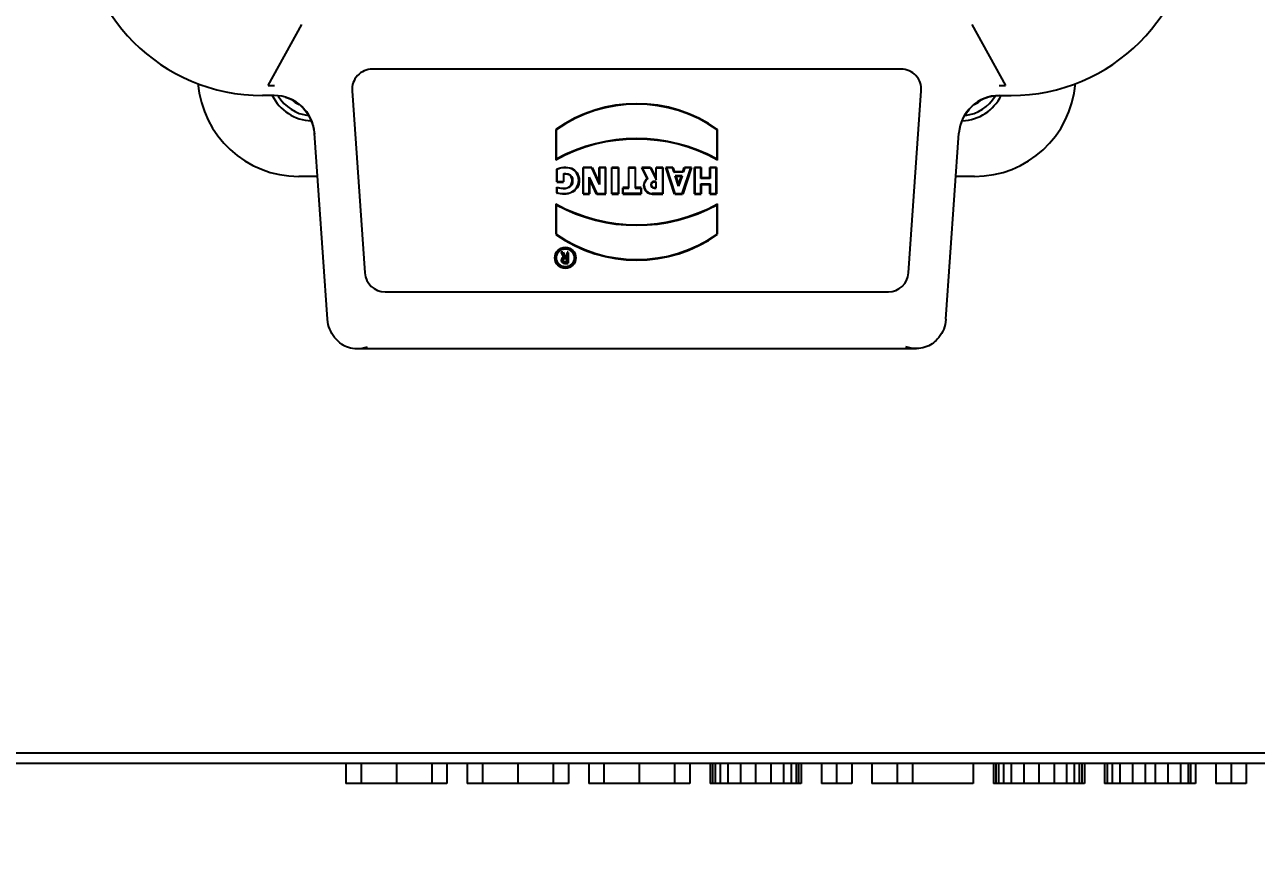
# Model space of a CAD drawing. Header units: millimetres. Extents: x 5828 to 7155, y 123 to 421.
# Drawn here: x 6515.302 to 6518.346, y 227.449 to 229.474 of the extents above; entities that cross this region are included whole.
import ezdxf

# ---------------------------------------------------------------- set-up
doc = ezdxf.new("R2010")
doc.units = ezdxf.units.MM
doc.layers.add('外形图', color=7, linetype='Continuous')
doc.layers.add('尺寸标注', color=7, linetype='Continuous')
doc.styles.add('微软雅黑', font='msyh.ttc', dxfattribs={"height": 2})
doc.dimstyles.new('尺寸标注_1_20比例', dxfattribs={"dimtxt": 1.5, "dimasz": 1.25, "dimexe": 0.5, "dimexo": 0.4, "dimgap": 0.5, "dimtad": 1, "dimdec": 1, "dimlfac": 20, "dimdsep": 46, "dimtxsty": '微软雅黑', "dimcen": 0.09, "dimadec": 0, "dimazin": 0, "dimtp": 0.01, "dimtm": 0.01, "dimtfac": 1, "dimtdec": 1, "dimtofl": 0, "dimtmove": 0, "dimatfit": 3, "dimfxl": 1, "dimtolj": 1, "dimarcsym": 0})

# ---------------------------------------------------------------- blocks, each defined once
blk = doc.blocks.new('*D1060')
at = {"layer": 'Defpoints', "color": 0}
for p in [(6511.7396, 231.3231), (6522.9899, 231.2412), (6511.7396, 221.9691)]:
    blk.add_point(p, dxfattribs=at)
at = {"layer": '尺寸标注', "color": 0, "linetype": 'Continuous', "lineweight": -2}
for p, q in [((6511.7396, 230.9231), (6511.7396, 221.4691)), ((6522.9899, 230.8412), (6522.9899, 221.4691)), ((6521.7399, 221.9691), (6512.9896, 221.9691))]:
    blk.add_line(p, q, dxfattribs=at)
at = {"layer": '尺寸标注', "color": 0}
for points in [[(6512.9896, 222.1775), (6512.9896, 221.7608), (6511.7396, 221.9691)], [(6521.7399, 221.7608), (6521.7399, 222.1775), (6522.9899, 221.9691)]]:
    blk.add_solid(points, dxfattribs=at)
at = {"layer": '尺寸标注', "color": 0, "insert": (6517.3647, 223.555), "char_height": 2, "attachment_point": 5, "style": '微软雅黑'}
blk.add_mtext('\\A1;\\A1;{\\H1.05x;225}', dxfattribs=at)

msp = doc.modelspace()

# ---------------------------------------------------------------- linework, layer by layer
at = {"layer": '外形图', "color": 0, "linetype": 'Continuous'}
for p, q in [((6515.9036, 229.3237), (6515.9868, 229.4737)), ((6517.6426, 229.4737), (6517.7258, 229.3237)), ((6517.4681, 229.3637), (6516.1613, 229.3637)), ((6515.9036, 229.3237), (6515.9194, 229.3237)), ((6517.7101, 229.3237), (6517.7258, 229.3237)), ((6515.9187, 229.2987), (6515.8897, 229.2987)), ((6515.947, 229.2944), (6515.9496, 229.2936)), ((6516.1114, 229.3102), (6516.1429, 228.8602)), ((6517.4865, 228.8602), (6517.518, 229.3102)), ((6517.7107, 229.2987), (6517.7397, 229.2987)), ((6515.972, 229.2829), (6515.9761, 229.2801)), ((6517.649, 229.2768), (6517.6531, 229.28)), ((6516.0163, 229.2163), (6516.0176, 229.2094)), ((6516.0176, 229.2094), (6516.0185, 229.2033)), ((6516.0506, 228.7462), (6516.0185, 229.2057)), ((6516.6147, 229.2148), (6516.6147, 229.1393)), ((6516.616, 229.2141), (6516.616, 229.1415)), ((6517.0147, 229.2144), (6517.0134, 229.2144)), ((6517.0134, 229.1415), (6517.0134, 229.2141)), ((6517.0147, 229.1393), (6517.0147, 229.2144)), ((6517.5788, 228.7462), (6517.6109, 229.2057)), ((6517.6111, 229.205), (6517.6121, 229.2114)), ((6517.6121, 229.2114), (6517.6134, 229.2179)), ((6516.6167, 229.1163), (6516.6167, 229.085)), ((6516.618, 229.085), (6516.618, 229.1156)), ((6516.6815, 229.1205), (6516.6815, 229.0558)), ((6516.7039, 229.1212), (6516.6822, 229.1212)), ((6516.6828, 229.1205), (6516.6822, 229.1205)), ((6516.6822, 229.1205), (6516.6822, 229.1199)), ((6516.7035, 229.1199), (6516.6828, 229.1199)), ((6516.6828, 229.1199), (6516.6828, 229.0565)), ((6516.7041, 229.1206), (6516.7033, 229.1202)), ((6516.7228, 229.0784), (6516.7035, 229.1199)), ((6516.7039, 229.1199), (6516.7039, 229.1208)), ((6516.7043, 229.1212), (6516.7215, 229.0843)), ((6516.7215, 229.1205), (6516.7215, 229.0843)), ((6516.738, 229.1212), (6516.7222, 229.1212)), ((6516.7228, 229.1205), (6516.7222, 229.1205)), ((6516.7222, 229.1205), (6516.7222, 229.1199)), ((6516.7374, 229.1199), (6516.7228, 229.1199)), ((6516.7228, 229.1199), (6516.7228, 229.0784)), ((6516.738, 229.1205), (6516.7374, 229.1205)), ((6516.7374, 229.0565), (6516.7374, 229.1199)), ((6516.738, 229.1199), (6516.738, 229.1205)), ((6516.7387, 229.0558), (6516.7387, 229.1205)), ((6516.7523, 229.1205), (6516.7523, 229.0558)), ((6516.7696, 229.1212), (6516.753, 229.1212)), ((6516.7536, 229.1205), (6516.753, 229.1205)), ((6516.753, 229.1205), (6516.753, 229.1199)), ((6516.7536, 229.1199), (6516.769, 229.1199)), ((6516.7536, 229.0565), (6516.7536, 229.1199)), ((6516.7696, 229.1205), (6516.769, 229.1205)), ((6516.769, 229.1199), (6516.769, 229.0565)), ((6516.7696, 229.1199), (6516.7696, 229.1205)), ((6516.7703, 229.0558), (6516.7703, 229.1205)), ((6516.7941, 229.1205), (6516.7941, 229.0705)), ((6516.8114, 229.1212), (6516.7948, 229.1212)), ((6516.7954, 229.1205), (6516.7948, 229.1205)), ((6516.7948, 229.1205), (6516.7948, 229.1199)), ((6516.7954, 229.1199), (6516.8108, 229.1199)), ((6516.7954, 229.0698), (6516.7954, 229.1199)), ((6516.8114, 229.1205), (6516.8108, 229.1205)), ((6516.8108, 229.1199), (6516.8108, 229.0698)), ((6516.8114, 229.1199), (6516.8114, 229.1205)), ((6516.8121, 229.0705), (6516.8121, 229.1205)), ((6516.8487, 229.1212), (6516.8271, 229.1212)), ((6516.8271, 229.1212), (6516.8292, 229.1199)), ((6516.8409, 229.0936), (6516.8271, 229.1212)), ((6516.8292, 229.1199), (6516.8483, 229.1199)), ((6516.8426, 229.0931), (6516.8292, 229.1199)), ((6516.849, 229.1206), (6516.8481, 229.1202)), ((6516.8483, 229.1199), (6516.8632, 229.09)), ((6516.8487, 229.1199), (6516.8487, 229.1208)), ((6516.8491, 229.1212), (6516.8495, 229.1203)), ((6516.8495, 229.1203), (6516.8619, 229.0958)), ((6516.8619, 229.1205), (6516.8619, 229.0959)), ((6516.8792, 229.1212), (6516.8626, 229.1212)), ((6516.8632, 229.1205), (6516.8626, 229.1205)), ((6516.8626, 229.1205), (6516.8626, 229.1199)), ((6516.8632, 229.1199), (6516.8786, 229.1199)), ((6516.8632, 229.09), (6516.8632, 229.1199)), ((6516.8792, 229.1205), (6516.8786, 229.1205)), ((6516.8786, 229.1199), (6516.8786, 229.0565)), ((6516.8792, 229.1199), (6516.8792, 229.1205)), ((6516.8799, 229.0558), (6516.8799, 229.1205)), ((6516.9038, 229.1212), (6516.8863, 229.1212)), ((6516.8863, 229.1212), (6516.8881, 229.1199)), ((6516.9083, 229.0552), (6516.8863, 229.1212)), ((6516.9034, 229.1199), (6516.8881, 229.1199)), ((6516.8881, 229.1199), (6516.9093, 229.0565)), ((6516.904, 229.1206), (6516.9032, 229.1203)), ((6516.907, 229.1091), (6516.9034, 229.1199)), ((6516.9038, 229.1199), (6516.9038, 229.1207)), ((6516.9043, 229.1212), (6516.9079, 229.1104)), ((6516.9292, 229.1104), (6516.9074, 229.1104)), ((6516.9274, 229.0565), (6516.9485, 229.1199)), ((6516.9503, 229.1212), (6516.9283, 229.0552)), ((6516.9287, 229.1104), (6516.9323, 229.1212)), ((6516.9333, 229.1199), (6516.9297, 229.1091)), ((6516.9334, 229.1203), (6516.9326, 229.1206)), ((6516.9503, 229.1212), (6516.9328, 229.1212)), ((6516.9328, 229.1207), (6516.9328, 229.1199)), ((6516.9485, 229.1199), (6516.9333, 229.1199)), ((6516.9485, 229.1199), (6516.9503, 229.1212)), ((6516.9567, 229.1205), (6516.9567, 229.0558)), ((6516.9741, 229.1212), (6516.9574, 229.1212)), ((6516.958, 229.1205), (6516.9574, 229.1205)), ((6516.9574, 229.1205), (6516.9574, 229.1199)), ((6516.9734, 229.1199), (6516.958, 229.1199)), ((6516.958, 229.1199), (6516.958, 229.0565)), ((6516.9741, 229.1205), (6516.9734, 229.1205)), ((6516.9734, 229.0938), (6516.9734, 229.1199)), ((6516.9741, 229.1199), (6516.9741, 229.1205)), ((6516.9747, 229.0945), (6516.9747, 229.1205)), ((6516.9947, 229.1205), (6516.9947, 229.0945)), ((6517.0121, 229.1212), (6516.9954, 229.1212)), ((6516.996, 229.1205), (6516.9954, 229.1205)), ((6516.9954, 229.1205), (6516.9954, 229.1199)), ((6517.0114, 229.1199), (6516.996, 229.1199)), ((6516.996, 229.1199), (6516.996, 229.0938)), ((6517.0121, 229.1205), (6517.0114, 229.1205)), ((6517.0114, 229.0565), (6517.0114, 229.1199)), ((6517.0121, 229.1199), (6517.0121, 229.1205)), ((6517.0127, 229.0558), (6517.0127, 229.1205)), ((6516.026, 229.0987), (6515.9795, 229.0987)), ((6516.634, 229.0856), (6516.6174, 229.0856)), ((6516.6174, 229.0843), (6516.634, 229.0843)), ((6516.6334, 229.1055), (6516.6344, 229.1056)), ((6516.6334, 229.1049), (6516.6334, 229.085)), ((6516.6346, 229.1049), (6516.6347, 229.1043)), ((6516.6347, 229.085), (6516.6347, 229.1049)), ((6516.6524, 229.0981), (6516.6535, 229.0987)), ((6516.6974, 229.0971), (6516.7163, 229.0565)), ((6516.6974, 229.0971), (6516.6987, 229.0912)), ((6516.6974, 229.0565), (6516.6974, 229.0971)), ((6516.7155, 229.0552), (6516.6987, 229.0912)), ((6516.6987, 229.0558), (6516.6987, 229.0912)), ((6516.7228, 229.0784), (6516.7215, 229.0843)), ((6516.8409, 229.0936), (6516.8415, 229.0932)), ((6516.8415, 229.0932), (6516.8418, 229.0934)), ((6516.8419, 229.0929), (6516.8421, 229.0928)), ((6516.8626, 229.0865), (6516.8577, 229.0865)), ((6516.8577, 229.0852), (6516.8626, 229.0852)), ((6516.8627, 229.092), (6516.8619, 229.0956)), ((6516.8619, 229.0858), (6516.8619, 229.0705)), ((6516.8632, 229.09), (6516.8627, 229.092)), ((6516.8632, 229.0705), (6516.8632, 229.0858)), ((6516.9068, 229.1095), (6516.9072, 229.1096)), ((6516.9297, 229.1091), (6516.907, 229.1091)), ((6516.9074, 229.1099), (6516.9074, 229.1097)), ((6516.9074, 229.1097), (6516.9076, 229.1098)), ((6516.9074, 229.1095), (6516.9074, 229.1091)), ((6516.9268, 229.1005), (6516.9098, 229.1005)), ((6516.9116, 229.0992), (6516.9098, 229.1005)), ((6516.9183, 229.075), (6516.9098, 229.1005)), ((6516.9116, 229.0992), (6516.925, 229.0992)), ((6516.9116, 229.0992), (6516.9183, 229.0792)), ((6516.9268, 229.1005), (6516.9183, 229.075)), ((6516.9183, 229.0792), (6516.925, 229.0992)), ((6516.925, 229.0992), (6516.9268, 229.1005)), ((6516.929, 229.1098), (6516.9292, 229.1097)), ((6516.9292, 229.1097), (6516.9292, 229.1099)), ((6516.9292, 229.1091), (6516.9292, 229.1095)), ((6516.9294, 229.1096), (6516.9298, 229.1095)), ((6516.996, 229.0938), (6516.9734, 229.0938)), ((6516.9734, 229.0805), (6516.996, 229.0805)), ((6516.9734, 229.0565), (6516.9734, 229.0805)), ((6516.9954, 229.0952), (6516.9741, 229.0952)), ((6516.9747, 229.0558), (6516.9747, 229.0798)), ((6516.9947, 229.0798), (6516.9947, 229.0558)), ((6516.996, 229.0805), (6516.996, 229.0565)), ((6517.6496, 229.0987), (6517.6035, 229.0987)), ((6516.6167, 229.0723), (6516.6167, 229.0584)), ((6516.6171, 229.0584), (6516.6174, 229.0584)), ((6516.6174, 229.0584), (6516.6173, 229.0582)), ((6516.6176, 229.059), (6516.6174, 229.0586)), ((6516.6176, 229.0584), (6516.618, 229.0584)), ((6516.618, 229.0584), (6516.618, 229.0706)), ((6516.6822, 229.0565), (6516.6822, 229.0558)), ((6516.6822, 229.0558), (6516.6828, 229.0558)), ((6516.6822, 229.0552), (6516.698, 229.0552)), ((6516.6828, 229.0565), (6516.6974, 229.0565)), ((6516.6974, 229.0558), (6516.698, 229.0558)), ((6516.698, 229.0558), (6516.698, 229.0565)), ((6516.7157, 229.0557), (6516.7165, 229.0561)), ((6516.7159, 229.0565), (6516.7159, 229.0555)), ((6516.7159, 229.0552), (6516.738, 229.0552)), ((6516.7163, 229.0565), (6516.7374, 229.0565)), ((6516.7374, 229.0558), (6516.738, 229.0558)), ((6516.738, 229.0558), (6516.738, 229.0565)), ((6516.753, 229.0565), (6516.753, 229.0558)), ((6516.753, 229.0558), (6516.7536, 229.0558)), ((6516.753, 229.0552), (6516.7696, 229.0552)), ((6516.769, 229.0565), (6516.7536, 229.0565)), ((6516.769, 229.0558), (6516.7696, 229.0558)), ((6516.7696, 229.0558), (6516.7696, 229.0565)), ((6516.7799, 229.0705), (6516.7799, 229.0558)), ((6516.7948, 229.0712), (6516.7806, 229.0712)), ((6516.7812, 229.0705), (6516.7806, 229.0705)), ((6516.7806, 229.0705), (6516.7806, 229.0698)), ((6516.7806, 229.0565), (6516.7806, 229.0558)), ((6516.7806, 229.0558), (6516.7812, 229.0558)), ((6516.7806, 229.0552), (6516.8256, 229.0552)), ((6516.7812, 229.0698), (6516.7954, 229.0698)), ((6516.7812, 229.0565), (6516.7812, 229.0698)), ((6516.825, 229.0565), (6516.7812, 229.0565)), ((6516.8108, 229.0698), (6516.825, 229.0698)), ((6516.8256, 229.0712), (6516.8114, 229.0712)), ((6516.8256, 229.0705), (6516.825, 229.0705)), ((6516.825, 229.0698), (6516.825, 229.0565)), ((6516.825, 229.0558), (6516.8256, 229.0558)), ((6516.8256, 229.0698), (6516.8256, 229.0705)), ((6516.8256, 229.0558), (6516.8256, 229.0565)), ((6516.8263, 229.0558), (6516.8263, 229.0705)), ((6516.8786, 229.0565), (6516.853, 229.0565)), ((6516.853, 229.0552), (6516.8792, 229.0552)), ((6516.8577, 229.0712), (6516.8619, 229.0712)), ((6516.8577, 229.0698), (6516.8626, 229.0698)), ((6516.8786, 229.0558), (6516.8792, 229.0558)), ((6516.8792, 229.0558), (6516.8792, 229.0565)), ((6516.9086, 229.0558), (6516.9094, 229.056)), ((6516.9088, 229.0565), (6516.9088, 229.0556)), ((6516.9088, 229.0552), (6516.9278, 229.0552)), ((6516.9093, 229.0565), (6516.9274, 229.0565)), ((6516.9183, 229.075), (6516.9183, 229.0792)), ((6516.9272, 229.056), (6516.928, 229.0558)), ((6516.9278, 229.0556), (6516.9278, 229.0565)), ((6516.9574, 229.0565), (6516.9574, 229.0558)), ((6516.9574, 229.0558), (6516.958, 229.0558)), ((6516.9574, 229.0552), (6516.9741, 229.0552)), ((6516.958, 229.0565), (6516.9734, 229.0565)), ((6516.9734, 229.0558), (6516.9741, 229.0558)), ((6516.9741, 229.0792), (6516.9954, 229.0792)), ((6516.9741, 229.0558), (6516.9741, 229.0565)), ((6516.9954, 229.0565), (6516.9954, 229.0558)), ((6516.9954, 229.0558), (6516.996, 229.0558)), ((6516.9954, 229.0552), (6517.0121, 229.0552)), ((6516.996, 229.0565), (6517.0114, 229.0565)), ((6517.0114, 229.0558), (6517.0121, 229.0558)), ((6517.0121, 229.0558), (6517.0121, 229.0565)), ((6516.6147, 229.0312), (6516.6147, 228.956)), ((6516.616, 229.0289), (6516.616, 228.9564)), ((6517.0134, 228.9564), (6517.0134, 229.0289)), ((6517.0147, 228.9557), (6517.0147, 229.0312)), ((6516.6147, 228.956), (6516.616, 228.956)), ((6516.6322, 228.9119), (6516.6282, 228.9119)), ((6516.6303, 228.9106), (6516.6282, 228.9119)), ((6516.6343, 228.8997), (6516.6282, 228.9119)), ((6516.6318, 228.9106), (6516.6303, 228.9106)), ((6516.6303, 228.9106), (6516.6363, 228.8986)), ((6516.6325, 228.9114), (6516.6317, 228.9109)), ((6516.6378, 228.8986), (6516.6318, 228.9106)), ((6516.6322, 228.9106), (6516.6322, 228.9115)), ((6516.6327, 228.9119), (6516.6386, 228.8999)), ((6516.6428, 228.8972), (6516.6362, 228.8972)), ((6516.6377, 228.8989), (6516.638, 228.8991)), ((6516.6435, 228.8986), (6516.6378, 228.8986)), ((6516.6428, 228.8999), (6516.6382, 228.8999)), ((6516.6382, 228.8995), (6516.6382, 228.8992)), ((6516.6382, 228.8992), (6516.6385, 228.8994)), ((6516.6382, 228.8989), (6516.6382, 228.8986)), ((6516.6422, 228.9112), (6516.6422, 228.8992)), ((6516.6455, 228.9119), (6516.6428, 228.9119)), ((6516.6435, 228.9112), (6516.6428, 228.9112)), ((6516.6428, 228.9112), (6516.6428, 228.9106)), ((6516.6428, 228.8986), (6516.6428, 228.8989)), ((6516.6449, 228.9106), (6516.6435, 228.9106)), ((6516.6435, 228.9106), (6516.6435, 228.8986)), ((6516.6455, 228.9112), (6516.6449, 228.9112)), ((6516.6449, 228.8852), (6516.6449, 228.9106)), ((6516.6455, 228.9106), (6516.6455, 228.9112)), ((6516.6462, 228.8846), (6516.6462, 228.9112)), ((6516.6362, 228.8959), (6516.6428, 228.8959)), ((6516.6428, 228.8879), (6516.6362, 228.8879)), ((6516.6362, 228.8866), (6516.6428, 228.8866)), ((6516.6362, 228.8852), (6516.6449, 228.8852)), ((6516.6362, 228.8839), (6516.6455, 228.8839)), ((6516.6422, 228.8879), (6516.6422, 228.8959)), ((6516.6435, 228.8872), (6516.6435, 228.8966)), ((6516.6449, 228.8846), (6516.6455, 228.8846)), ((6516.6455, 228.8846), (6516.6455, 228.8852)), ((6516.1928, 228.8137), (6517.4367, 228.8137)), ((6516.0513, 228.7386), (6516.0506, 228.7462)), ((6517.5788, 228.7462), (6517.5781, 228.7386)), ((6516.1229, 228.6737), (6517.5065, 228.6737)), ((6522.4899, 227.6737), (6512.2396, 227.6737)), ((6522.4899, 227.6487), (6512.2396, 227.6487)), ((6516.0959, 227.6487), (6516.0959, 227.5987)), ((6516.1334, 227.6487), (6516.1334, 227.5987)), ((6516.2209, 227.6487), (6516.2209, 227.5987)), ((6516.3084, 227.6487), (6516.3084, 227.5987)), ((6516.3459, 227.6487), (6516.3459, 227.5987)), ((6516.3959, 227.6487), (6516.3959, 227.5987)), ((6516.4334, 227.6487), (6516.4334, 227.5987)), ((6516.5209, 227.6487), (6516.5209, 227.5987)), ((6516.6084, 227.6487), (6516.6084, 227.5987)), ((6516.6459, 227.6487), (6516.6459, 227.5987)), ((6516.696, 227.6487), (6516.696, 227.5987)), ((6516.7335, 227.6487), (6516.7335, 227.5987)), ((6516.821, 227.6487), (6516.821, 227.5987)), ((6516.9085, 227.6487), (6516.9085, 227.5987)), ((6516.946, 227.6487), (6516.946, 227.5987)), ((6516.996, 227.6487), (6516.996, 227.5987)), ((6517.0022, 227.6487), (6517.0022, 227.5987)), ((6517.0085, 227.6487), (6517.0085, 227.5987)), ((6517.021, 227.6487), (6517.021, 227.5987)), ((6517.0397, 227.6487), (6517.0397, 227.5987)), ((6517.071, 227.6487), (6517.071, 227.5987)), ((6517.1085, 227.6487), (6517.1085, 227.5987)), ((6517.146, 227.6487), (6517.146, 227.5987)), ((6517.1772, 227.6487), (6517.1772, 227.5987)), ((6517.196, 227.6487), (6517.196, 227.5987)), ((6517.2085, 227.6487), (6517.2085, 227.5987)), ((6517.2147, 227.6487), (6517.2147, 227.5987)), ((6517.221, 227.6487), (6517.221, 227.5987)), ((6517.271, 227.6487), (6517.271, 227.5987)), ((6517.3085, 227.6487), (6517.3085, 227.5987)), ((6517.346, 227.6487), (6517.346, 227.5987)), ((6517.396, 227.6487), (6517.396, 227.5987)), ((6517.4585, 227.6487), (6517.4585, 227.5987)), ((6517.496, 227.6487), (6517.496, 227.5987)), ((6517.646, 227.6487), (6517.646, 227.5987)), ((6517.696, 227.6487), (6517.696, 227.5987)), ((6517.7022, 227.6487), (6517.7022, 227.5987)), ((6517.7085, 227.6487), (6517.7085, 227.5987)), ((6517.721, 227.6487), (6517.721, 227.5987)), ((6517.7397, 227.6487), (6517.7397, 227.5987)), ((6517.771, 227.6487), (6517.771, 227.5987)), ((6517.8085, 227.6487), (6517.8085, 227.5987)), ((6517.846, 227.6487), (6517.846, 227.5987)), ((6517.8772, 227.6487), (6517.8772, 227.5987)), ((6517.896, 227.6487), (6517.896, 227.5987)), ((6517.9085, 227.6487), (6517.9085, 227.5987)), ((6517.9147, 227.6487), (6517.9147, 227.5987)), ((6517.921, 227.6487), (6517.921, 227.5987)), ((6517.971, 227.6487), (6517.971, 227.5987)), ((6517.9772, 227.6487), (6517.9772, 227.5987)), ((6517.9897, 227.6487), (6517.9897, 227.5987)), ((6518.0085, 227.6487), (6518.0085, 227.5987)), ((6518.0397, 227.6487), (6518.0397, 227.5987)), ((6518.071, 227.6487), (6518.071, 227.5987)), ((6518.096, 227.6487), (6518.096, 227.5987)), ((6518.1272, 227.6487), (6518.1272, 227.5987)), ((6518.1585, 227.6487), (6518.1585, 227.5987)), ((6518.1772, 227.6487), (6518.1772, 227.5987)), ((6518.1835, 227.6487), (6518.1835, 227.5987)), ((6518.196, 227.6487), (6518.196, 227.5987)), ((6518.246, 227.6487), (6518.246, 227.5987)), ((6518.2835, 227.6487), (6518.2835, 227.5987)), ((6518.321, 227.6487), (6518.321, 227.5987)), ((6516.3459, 227.5987), (6516.0959, 227.5987)), ((6516.6459, 227.5987), (6516.3959, 227.5987)), ((6516.946, 227.5987), (6516.696, 227.5987)), ((6517.221, 227.5987), (6516.996, 227.5987)), ((6517.346, 227.5987), (6517.271, 227.5987)), ((6517.646, 227.5987), (6517.396, 227.5987)), ((6517.921, 227.5987), (6517.696, 227.5987)), ((6518.196, 227.5987), (6517.971, 227.5987)), ((6518.321, 227.5987), (6518.246, 227.5987))]:
    msp.add_line(p, q, dxfattribs=at)
for points in [[(6515.9496, 229.2936), (6515.9519, 229.2929), (6515.9559, 229.2913), (6515.9599, 229.2896), (6515.9639, 229.2876), (6515.968, 229.2854), (6515.972, 229.2829)], [(6517.6531, 229.28), (6517.6574, 229.2829), (6517.6618, 229.2856), (6517.6662, 229.288), (6517.6707, 229.2901), (6517.6752, 229.292), (6517.6798, 229.2936)], [(6517.6798, 229.2936), (6517.6843, 229.295), (6517.6887, 229.2961), (6517.6931, 229.297), (6517.6973, 229.2977), (6517.7013, 229.2982), (6517.705, 229.2985), (6517.7083, 229.2987), (6517.7102, 229.2987), (6517.7104, 229.2987)], [(6515.9761, 229.2801), (6515.9801, 229.2771), (6515.984, 229.2738), (6515.9879, 229.2701), (6515.9916, 229.2662)], [(6515.9916, 229.2662), (6515.9952, 229.262), (6515.9987, 229.2574)], [(6517.6334, 229.2609), (6517.637, 229.2654), (6517.6409, 229.2695), (6517.6449, 229.2733), (6517.649, 229.2768)], [(6515.9987, 229.2574), (6516.002, 229.2524), (6516.0051, 229.247)], [(6516.0051, 229.247), (6516.008, 229.2413), (6516.0106, 229.2353), (6516.0128, 229.2291)], [(6517.6134, 229.2179), (6517.6152, 229.2247), (6517.6175, 229.2318), (6517.6202, 229.2388)], [(6517.6202, 229.2388), (6517.6233, 229.2452), (6517.6265, 229.2509)], [(6517.6265, 229.2509), (6517.6298, 229.2561), (6517.6334, 229.2609)], [(6516.0128, 229.2291), (6516.0148, 229.2227), (6516.0163, 229.2163)]]:
    msp.add_lwpolyline(points, dxfattribs=at)
for radius in [0.026, 0.0247, 0.0233, 0.022]:
    msp.add_circle((6516.6383, 228.8977), radius, dxfattribs=at)
for centre, radius, start, end in [((6515.8897, 229.7487), 0.45, 180, 270), ((6517.7397, 229.7487), 0.45, 270, 0), ((6516.1613, 229.3137), 0.05, 90, 184), ((6517.4681, 229.3137), 0.05, 356, 90), ((6515.9797, 229.3487), 0.25, 184.685, 269.9678), ((6517.6497, 229.3487), 0.25, 269.9678, 355.2454), ((6516.0147, 229.3487), 0.1125, 206.5062, 267.9797), ((6515.9187, 229.1987), 0.1, 3.9975, 90), ((6516.0147, 229.3487), 0.1, 211.0208, 263.394), ((6517.7107, 229.1987), 0.1, 90, 176.001), ((6517.6147, 229.3487), 0.1125, 272.527, 333.4714), ((6517.6147, 229.3487), 0.1, 276.5906, 328.9766), ((6516.0147, 229.3487), 0.08, 229.2229, 244.5826), ((6516.8147, 228.9324), 0.346, 54.6876, 125.3124), ((6516.8147, 228.9324), 0.3447, 54.8003, 125.1997), ((6517.6147, 229.3487), 0.08, 295.3853, 310.8026), ((6516.8147, 228.7795), 0.4116, 60.928, 119.072), ((6516.8147, 228.7795), 0.4129, 61.2371, 118.7629), ((6516.9879, 228.9209), 0.4324, 149.3262, 149.6688), ((6516.6185, 228.9074), 0.4591, 30.3411, 30.6638), ((6516.853, 229.0763), 0.0211, 125.005, 270), ((6516.8573, 229.0709), 0.0266, 123.3978, 125.7907), ((6516.8577, 229.0782), 0.00831, 90, 270), ((6516.8577, 229.0782), 0.007, 90, 270), ((6516.7199, 229.151), 0.1297, 217.304, 218.2502), ((6516.6369, 229.1185), 0.0639, 251.5665, 252.6258), ((6516.853, 229.0763), 0.0198, 180, 270), ((6516.8147, 229.3909), 0.4116, 240.928, 299.072), ((6517.0109, 229.2631), 0.4591, 210.3411, 210.6638), ((6516.8147, 229.3909), 0.4129, 241.2371, 298.7629), ((6516.6415, 229.2495), 0.4324, 329.3262, 329.6688), ((6516.8147, 229.238), 0.346, 234.6876, 305.3124), ((6516.8147, 229.238), 0.3447, 234.8003, 305.1997), ((6516.6362, 228.8919), 0.008, 103.6507, 270), ((6516.6362, 228.8919), 0.00669, 88.9618, 270), ((6516.6362, 228.8919), 0.00531, 90, 270), ((6516.6362, 228.8919), 0.004, 90, 270), ((6516.1928, 228.8637), 0.05, 184, 270), ((6517.4367, 228.8637), 0.05, 270, 356)]:
    msp.add_arc(centre, radius, start, end, dxfattribs=at)
for points in [[(6516.6167, 229.1163), (6516.6274, 229.1225), (6516.6421, 229.123), (6516.6537, 229.1189)], [(6516.6533, 229.1176), (6516.6422, 229.1216), (6516.6284, 229.1212), (6516.618, 229.1156)], [(6516.6344, 229.1056), (6516.641, 229.1071), (6516.6501, 229.1046), (6516.6535, 229.0987)], [(6516.6524, 229.0981), (6516.6492, 229.1034), (6516.6408, 229.1057), (6516.6347, 229.1043)], [(6516.6529, 229.0787), (6516.6557, 229.0845), (6516.6555, 229.0924), (6516.6524, 229.0981)], [(6516.6535, 229.0987), (6516.6576, 229.0932), (6516.657, 229.0844), (6516.6541, 229.0782)], [(6516.8332, 229.0763), (6516.8332, 229.0824), (6516.8367, 229.0889), (6516.8417, 229.0925)], [(6516.6539, 229.0587), (6516.6429, 229.0539), (6516.6293, 229.054), (6516.6178, 229.0576)], [(6516.618, 229.0589), (6516.6292, 229.0552), (6516.6426, 229.0552), (6516.6534, 229.0599)], [(6516.0845, 228.6855), (6516.0952, 228.6774), (6516.1095, 228.6737), (6516.1229, 228.6737)], [(6517.5449, 228.6855), (6517.5342, 228.6774), (6517.5199, 228.6737), (6517.5065, 228.6737)], [(6516.1229, 228.6737), (6516.1319, 228.6737), (6516.141, 228.6752), (6516.1497, 228.6775)], [(6517.5065, 228.6737), (6517.4975, 228.6737), (6517.4884, 228.6752), (6517.4797, 228.6775)]]:
    msp.add_open_spline(points, degree=3, dxfattribs=at)
for points, knots in [([(6516.6534, 229.0599), (6516.6638, 229.0645), (6516.6789, 229.0887), (6516.6639, 229.1138), (6516.6533, 229.1176)], [0, 0, 0, 0, 0.503652, 1, 1, 1, 1]), ([(6516.6537, 229.1189), (6516.6648, 229.1149), (6516.6806, 229.0887), (6516.6648, 229.0635), (6516.6539, 229.0587)], [0, 0, 0, 0, 0.496918, 1, 1, 1, 1]), ([(6516.6167, 229.0723), (6516.6261, 229.0699), (6516.6409, 229.0664), (6516.6515, 229.0758), (6516.6529, 229.0787)], [0, 0, 0, 0, 0.748879, 1, 1, 1, 1]), ([(6516.6541, 229.0782), (6516.6514, 229.0724), (6516.637, 229.066), (6516.6244, 229.0691), (6516.618, 229.0706)], [0, 0, 0, 0, 0.490227, 1, 1, 1, 1]), ([(6516.0845, 228.6855), (6516.08, 228.6888), (6516.0641, 228.7028), (6516.0536, 228.7232), (6516.0513, 228.7386)], [0, 0, 0, 0, 0.262775, 1, 1, 1, 1]), ([(6517.5781, 228.7386), (6517.5758, 228.7232), (6517.5653, 228.7028), (6517.5494, 228.6888), (6517.5449, 228.6855)], [0, 0, 0, 0, 0.737223, 1, 1, 1, 1])]:
    msp.add_open_spline(points, degree=3, knots=knots, dxfattribs=at)

# ---------------------------------------------------------------- dimensions: what is measured, and where the dimension line sits
at = {"layer": '尺寸标注', "color": 0, "linetype": 'Continuous'}
dim = msp.add_linear_dim(base=(6511.7396, 221.9691), p1=(6522.9899, 231.2412), p2=(6511.7396, 231.3231), text='\\A1;{\\H1.05x;225}', dimstyle='尺寸标注_1_20比例', override={"dimtxsty": '微软雅黑'}, dxfattribs=at)
dim.commit()
dim.dimension.update_dxf_attribs({"geometry": '*D1060', "text_midpoint": (6517.3647, 223.555)})

doc.saveas('drawing.dxf')
